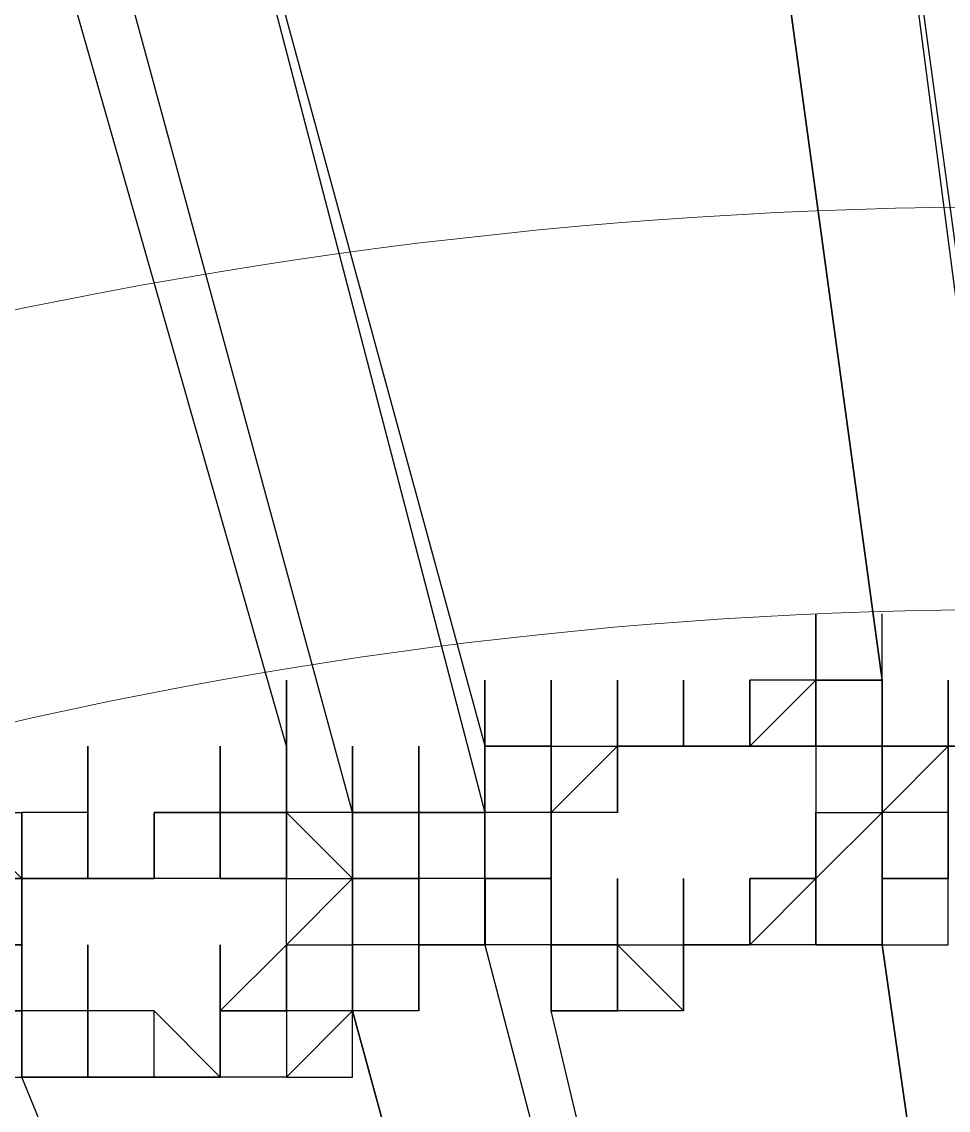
# Model space of a CAD drawing. Header units: inches. Extents: x 3324238 to 135265466, y -1036581 to 20094598.
# Drawn here: x 3353510.127 to 3353511.255, y -519249.617 to -519248.292 of the extents above; entities that cross this region are included whole.
import ezdxf

# ---------------------------------------------------------------- set-up
doc = ezdxf.new("R2010")
doc.units = ezdxf.units.IN
doc.header["$MEASUREMENT"] = 0
doc.layers.add('PDF_Geometry', color=7, linetype='Continuous')

msp = doc.modelspace()

# ---------------------------------------------------------------- linework, layer by layer
at = {"layer": 'PDF_Geometry', "color": 32, "lineweight": 13, "true_color": 0xdd6e00}
for points in [[(3353522.7765, -519332.0817), (3353522.7765, -519254.4915, 1.00015), (3353499.8943, -519254.4915)], [(3353517.2977, -519332.0817), (3353517.2977, -519254.4915, 1.002038), (3353505.3731, -519254.4915), (3353505.3731, -519332.0817)], [(3353516.8143, -519332.0817), (3353516.8143, -519254.4915, 1.000988), (3353505.8566, -519254.4915), (3353505.8566, -519332.0817)]]:
    msp.add_lwpolyline(points, format="xyb", dxfattribs=at)
at = {"layer": 'PDF_Geometry', "lineweight": 25}
for points in [[(3353510.9326, -519247.3206), (3353511.1743, -519249.0932), (3353511.1743, -519249.1738), (3353511.1743, -519249.0932), (3353511.1743, -519249.1738), (3353511.1743, -519249.2544), (3353511.1743, -519249.1738), (3353511.1743, -519249.0932), (3353510.9326, -519247.3206), (3353510.9326, -519247.2401), (3353510.9326, -519247.3206), (3353510.9326, -519247.2401)], [(3353511.3354, -519249.1738), (3353511.0937, -519247.3206), (3353511.3354, -519249.0932)], [(3353510.5297, -519249.3349), (3353510.5297, -519249.4155), (3353510.5297, -519249.3349), (3353510.4491, -519249.2544), (3353510.4491, -519249.1738), (3353510.4491, -519249.2544), (3353510.4491, -519249.3349), (3353510.5297, -519249.3349), (3353510.5297, -519249.2544), (3353510.5297, -519249.1738), (3353510.5297, -519249.2544), (3353510.0463, -519247.4818), (3353509.9657, -519247.4818), (3353509.9657, -519247.4012)], [(3353510.6909, -519249.1738), (3353510.2074, -519247.4012), (3353510.6908, -519249.2544), (3353510.6908, -519249.3349), (3353510.6908, -519249.4155), (3353510.6908, -519249.3349), (3353510.6103, -519249.3349), (3353510.6103, -519249.2544), (3353510.6103, -519249.1738), (3353510.6103, -519249.2544), (3353510.5297, -519249.2544), (3353510.5297, -519249.3349), (3353510.5297, -519249.2544), (3353510.5297, -519249.3349), (3353510.6103, -519249.3349), (3353510.6103, -519249.4155), (3353510.6103, -519249.3349), (3353510.6103, -519249.2544), (3353510.6103, -519249.1738), (3353510.6103, -519249.2544), (3353510.6908, -519249.2544), (3353510.6908, -519249.3349), (3353510.6908, -519249.4155), (3353510.6908, -519249.3349)], [(3353510.4491, -519249.0932), (3353510.4491, -519249.1738), (3353510.4491, -519249.2544), (3353510.4491, -519249.1738), (3353510.4491, -519249.2544), (3353510.4491, -519249.3349), (3353510.5297, -519249.3349), (3353510.5297, -519249.2544), (3353510.5297, -519249.3349), (3353510.5297, -519249.2544), (3353510.5297, -519249.3349), (3353510.4491, -519249.4155), (3353510.5297, -519249.4155), (3353510.5297, -519249.4961), (3353510.4491, -519249.4961), (3353510.4491, -519249.4155), (3353510.4491, -519249.3349), (3353510.4491, -519249.2544), (3353510.4491, -519249.1738), (3353509.9657, -519247.4818)], [(3353511.0131, -519249.0932), (3353511.0131, -519249.1738), (3353510.9326, -519249.1738), (3353511.0131, -519249.1738), (3353511.0937, -519249.0932), (3353511.0937, -519249.0126), (3353511.0937, -519249.0932), (3353511.0937, -519249.1738), (3353511.0937, -519249.0932), (3353511.1743, -519249.0932)], [(3353511.1743, -519249.0932), (3353511.1743, -519249.0126)], [(3353511.1743, -519249.0932), (3353511.1743, -519249.0126)], [(3353511.1743, -519249.0932), (3353511.1743, -519249.0126)], [(3353511.2548, -519249.2543), (3353511.2548, -519249.3349), (3353511.2548, -519249.2544), (3353511.2548, -519249.3349), (3353511.1743, -519249.3349), (3353511.1743, -519249.2544), (3353511.1743, -519249.1738), (3353511.1743, -519249.0932), (3353511.1743, -519249.1738), (3353511.1743, -519249.2544), (3353511.2548, -519249.1738), (3353511.3354, -519249.1738), (3353511.3354, -519249.0932), (3353511.3354, -519249.0126), (3353511.3354, -519249.0932), (3353511.416, -519249.1738), (3353511.416, -519249.0932), (3353511.416, -519249.0126), (3353511.416, -519249.0932), (3353511.4966, -519249.0932)], [(3353511.1743, -519249.0932), (3353511.1743, -519249.0126)], [(3353510.7714, -519249.4155), (3353510.7714, -519249.4961), (3353510.7714, -519249.4155), (3353510.852, -519249.4155), (3353510.852, -519249.3349), (3353510.852, -519249.4155), (3353510.9326, -519249.4961), (3353510.9326, -519249.4155), (3353510.9326, -519249.4961), (3353510.852, -519249.4961), (3353510.7714, -519249.4961), (3353510.852, -519249.4961), (3353510.852, -519249.4155), (3353510.7714, -519249.4155), (3353510.852, -519249.4155), (3353510.7714, -519249.4155), (3353510.7714, -519249.3349), (3353510.7714, -519249.2544), (3353510.7714, -519249.3349), (3353510.7714, -519249.4155), (3353510.7714, -519249.4961), (3353510.7714, -519249.4155), (3353510.6908, -519249.4155), (3353510.6908, -519249.3349), (3353510.6908, -519249.2544), (3353510.6908, -519249.1738), (3353510.6908, -519249.2544), (3353510.6103, -519249.2544), (3353510.6103, -519249.1738), (3353510.6103, -519249.2544), (3353510.6103, -519249.1738), (3353510.6103, -519249.2544), (3353510.6103, -519249.1738), (3353510.6103, -519249.2544), (3353510.6103, -519249.3349), (3353510.5297, -519249.3349), (3353510.5297, -519249.4155), (3353510.5297, -519249.4961), (3353510.5297, -519249.4155), (3353510.5297, -519249.3349), (3353510.5297, -519249.2544), (3353510.4491, -519249.2544), (3353510.3686, -519249.2544), (3353510.4491, -519249.2544), (3353510.4491, -519249.1738), (3353510.4491, -519249.0932)], [(3353510.7714, -519249.1738), (3353510.7714, -519249.0932)], [(3353510.7714, -519249.1738), (3353510.7714, -519249.0932)], [(3353510.852, -519249.1738), (3353510.852, -519249.0932)], [(3353510.852, -519249.1738), (3353510.852, -519249.0932)], [(3353510.852, -519249.1738), (3353510.852, -519249.0932)], [(3353511.2548, -519249.1738), (3353511.1743, -519249.1738), (3353511.1743, -519249.0932), (3353511.0937, -519249.0932), (3353511.0937, -519249.1738), (3353511.0131, -519249.1738)], [(3353511.0131, -519249.1738), (3353511.0131, -519249.0932)], [(3353511.0131, -519249.1738), (3353511.0131, -519249.0932)], [(3353511.0131, -519249.1738), (3353511.0131, -519249.0932)], [(3353511.0131, -519249.1738), (3353511.0131, -519249.0932)], [(3353511.0937, -519249.1738), (3353511.0937, -519249.0932)], [(3353511.0937, -519249.1738), (3353511.0937, -519249.0932)], [(3353511.0937, -519249.1738), (3353511.0937, -519249.0932)], [(3353511.1743, -519249.1738), (3353511.1743, -519249.0932)], [(3353511.1743, -519249.1738), (3353511.1743, -519249.2543), (3353511.1743, -519249.1738), (3353511.1743, -519249.0932)], [(3353511.2548, -519249.2544), (3353511.1743, -519249.2544), (3353511.1743, -519249.1738), (3353511.1743, -519249.2544), (3353511.1743, -519249.1738), (3353511.1743, -519249.2544), (3353511.1743, -519249.1738), (3353511.1743, -519249.2544), (3353511.1743, -519249.1738), (3353511.1743, -519249.2544), (3353511.1743, -519249.1738), (3353511.1743, -519249.2544), (3353511.1743, -519249.1738), (3353511.1743, -519249.2544), (3353511.1743, -519249.1738), (3353511.1743, -519249.2544), (3353511.1743, -519249.1738), (3353511.1743, -519249.2544), (3353511.1743, -519249.3349), (3353511.1743, -519249.2544), (3353511.1743, -519249.1738), (3353511.1743, -519249.2544), (3353511.1743, -519249.1738), (3353511.1743, -519249.2544), (3353511.1743, -519249.1738), (3353511.1743, -519249.0932), (3353511.1743, -519249.1738), (3353511.2548, -519249.1738)], [(3353511.1743, -519249.3349), (3353511.2548, -519249.3349), (3353511.2548, -519249.2544), (3353511.2548, -519249.3349), (3353511.2548, -519249.2544), (3353511.2548, -519249.1738), (3353511.2548, -519249.0932), (3353511.2548, -519249.1738), (3353511.3354, -519249.1738), (3353511.3354, -519249.2544), (3353511.3354, -519249.1738), (3353511.3354, -519249.2544), (3353511.3354, -519249.1738), (3353511.3354, -519249.0932), (3353511.3354, -519249.1738), (3353511.2548, -519249.1738)], [(3353511.1743, -519249.0932), (3353511.1743, -519249.1738), (3353511.1743, -519249.2543)], [(3353510.1269, -519249.4155), (3353510.1269, -519249.4961), (3353510.1269, -519249.5766), (3353510.1269, -519249.4961), (3353510.1269, -519249.4155), (3353510.1269, -519249.3349), (3353510.2074, -519249.3349), (3353510.2074, -519249.2544), (3353510.2074, -519249.1738), (3353510.2074, -519249.2544), (3353510.1269, -519249.2544), (3353510.1269, -519249.3349), (3353510.2074, -519249.3349), (3353510.2074, -519249.2544), (3353510.1269, -519249.2544), (3353510.1269, -519249.3349), (3353510.1269, -519249.2544), (3353510.1269, -519249.3349), (3353510.1269, -519249.2544), (3353510.1269, -519249.3349), (3353510.1269, -519249.4155), (3353510.1269, -519249.3349), (3353510.0463, -519249.3349)], [(3353510.3686, -519249.2544), (3353510.3686, -519249.1738)], [(3353510.3686, -519249.2544), (3353510.3686, -519249.1738)], [(3353510.3686, -519249.2544), (3353510.3686, -519249.1738)], [(3353510.3686, -519249.2544), (3353510.3686, -519249.1738)], [(3353510.3686, -519249.2544), (3353510.3686, -519249.1738)], [(3353510.3686, -519249.2544), (3353510.3686, -519249.1738)], [(3353510.4491, -519249.2543), (3353510.4491, -519249.1738)], [(3353510.4491, -519249.2544), (3353510.4491, -519249.1738)], [(3353510.4491, -519249.2544), (3353510.4491, -519249.1738)], [(3353510.4491, -519249.2543), (3353510.4491, -519249.1738)], [(3353510.6103, -519249.2543), (3353510.6103, -519249.3349), (3353510.6103, -519249.4155), (3353510.6103, -519249.3349), (3353510.6103, -519249.4155), (3353510.5297, -519249.4155), (3353510.5297, -519249.4961), (3353510.5297, -519249.4155), (3353510.5297, -519249.4961), (3353510.5297, -519249.4155), (3353510.5297, -519249.3349), (3353510.5297, -519249.2544), (3353510.5297, -519249.3349), (3353510.5297, -519249.4155), (3353510.5297, -519249.3349), (3353510.5297, -519249.2544), (3353510.5297, -519249.3349), (3353510.5297, -519249.2544), (3353510.5297, -519249.3349), (3353510.5297, -519249.2544), (3353510.6103, -519249.2544), (3353510.6103, -519249.1738), (3353510.6103, -519249.2544), (3353510.6103, -519249.3349), (3353510.6103, -519249.2544), (3353510.6103, -519249.1738), (3353510.6103, -519249.2544), (3353510.6103, -519249.3349), (3353510.6103, -519249.4155), (3353510.6103, -519249.3349)], [(3353510.5297, -519249.4155), (3353510.5297, -519249.4961), (3353510.5297, -519249.4155), (3353510.5297, -519249.3349), (3353510.5297, -519249.2544), (3353510.5297, -519249.1738), (3353510.5297, -519249.2544), (3353510.5297, -519249.1738), (3353510.5297, -519249.2544), (3353510.5297, -519249.1738), (3353510.5297, -519249.2544), (3353510.5297, -519249.3349), (3353510.5297, -519249.2544), (3353510.5297, -519249.3349), (3353510.5297, -519249.2544), (3353510.5297, -519249.3349), (3353510.5297, -519249.2543), (3353510.5297, -519249.3349), (3353510.5297, -519249.2544), (3353510.5297, -519249.3349), (3353510.5297, -519249.2544), (3353510.5297, -519249.3349), (3353510.5297, -519249.2544), (3353510.5297, -519249.3349), (3353510.6103, -519249.3349), (3353510.6103, -519249.4155), (3353510.6103, -519249.3349), (3353510.6103, -519249.4155), (3353510.6103, -519249.4961), (3353510.5297, -519249.4961), (3353511.0131, -519251.2686)], [(3353510.6103, -519249.2543), (3353510.6103, -519249.1738)], [(3353510.6103, -519249.2544), (3353510.6103, -519249.1738)], [(3353510.6103, -519249.2544), (3353510.6103, -519249.1738)], [(3353510.6103, -519249.2543), (3353510.6103, -519249.1738)], [(3353510.6908, -519249.3349), (3353510.6908, -519249.2544), (3353510.6908, -519249.1738)], [(3353510.6908, -519249.2543), (3353510.6908, -519249.1738)], [(3353510.7714, -519249.2544), (3353510.6908, -519249.2544), (3353510.6908, -519249.1738)], [(3353510.6908, -519249.2544), (3353510.6908, -519249.1738)], [(3353510.6908, -519249.2544), (3353510.6908, -519249.1738)], [(3353510.6908, -519249.2544), (3353510.6908, -519249.1738)], [(3353510.6908, -519249.2544), (3353510.6908, -519249.1738)], [(3353510.6908, -519249.2544), (3353510.6908, -519249.1738)], [(3353510.6908, -519249.2544), (3353510.6908, -519249.1738)], [(3353510.6908, -519249.2544), (3353510.6908, -519249.1738)], [(3353510.6908, -519249.4155), (3353510.6908, -519249.3349), (3353510.6908, -519249.2543), (3353510.6908, -519249.1738)], [(3353510.6909, -519249.3349), (3353510.6909, -519249.2544), (3353510.6909, -519249.1738)], [(3353510.7714, -519249.3349), (3353510.7714, -519249.2544), (3353510.7714, -519249.1738)], [(3353510.7714, -519249.2544), (3353510.7714, -519249.1738)], [(3353510.7714, -519249.2544), (3353510.7714, -519249.1738)], [(3353510.9326, -519249.1738), (3353510.852, -519249.1738), (3353510.9326, -519249.1738)], [(3353511.0131, -519249.1738), (3353510.9326, -519249.1738), (3353510.852, -519249.1738)], [(3353510.852, -519249.2544), (3353510.852, -519249.1738)], [(3353511.0937, -519249.1738), (3353511.0131, -519249.1738), (3353511.0937, -519249.1738)], [(3353511.0937, -519249.1738), (3353511.0131, -519249.1738)], [(3353511.0937, -519249.1738), (3353511.0937, -519249.2544), (3353511.1743, -519249.2544)], [(3353511.0937, -519249.1738), (3353511.1743, -519249.1738)], [(3353511.1743, -519249.2544), (3353511.1743, -519249.1738)], [(3353511.1743, -519249.1738), (3353511.1743, -519249.2544)], [(3353511.1743, -519249.2544), (3353511.1743, -519249.1738)], [(3353511.1743, -519249.2544), (3353511.1743, -519249.1738)], [(3353511.1743, -519249.2544), (3353511.1743, -519249.1738)], [(3353510.0463, -519249.2544), (3353510.0463, -519249.3349), (3353510.0463, -519249.2544), (3353510.0463, -519249.3349), (3353510.0463, -519249.2544), (3353510.0463, -519249.3349), (3353510.0463, -519249.4155), (3353510.0463, -519249.3349), (3353510.0463, -519249.2544), (3353510.1269, -519249.2544), (3353510.1269, -519249.3349), (3353510.1269, -519249.2544), (3353510.1269, -519249.3349), (3353510.1269, -519249.2544), (3353510.1269, -519249.3349), (3353510.1269, -519249.2544), (3353510.1269, -519249.3349), (3353510.1269, -519249.2543)], [(3353510.1269, -519249.3349), (3353510.1269, -519249.2544)], [(3353510.2074, -519249.3349), (3353510.2074, -519249.2543)], [(3353510.2074, -519249.3349), (3353510.2074, -519249.2544), (3353510.2074, -519249.3349)], [(3353510.3686, -519249.3349), (3353510.3686, -519249.2544)], [(3353510.3686, -519249.3349), (3353510.3686, -519249.2544)], [(3353510.3686, -519249.3349), (3353510.3686, -519249.2544)], [(3353510.3686, -519249.2544), (3353510.4491, -519249.2544)], [(3353510.3686, -519249.3349), (3353510.3686, -519249.2544)], [(3353510.3686, -519249.2544), (3353510.3686, -519249.3349)], [(3353510.4491, -519249.2544), (3353510.3686, -519249.2544)], [(3353510.3686, -519249.3349), (3353510.3686, -519249.2544)], [(3353510.4491, -519249.3349), (3353510.4491, -519249.2544)], [(3353511.0131, -519251.2686), (3353510.5297, -519249.4961), (3353510.5297, -519249.4155), (3353510.5297, -519249.4961), (3353510.5297, -519249.4155), (3353510.5297, -519249.3349), (3353510.5297, -519249.2543)], [(3353510.5297, -519249.3349), (3353510.5297, -519249.2543)], [(3353510.6103, -519249.4961), (3353510.5297, -519249.4961), (3353510.5297, -519249.4155), (3353510.5297, -519249.3349), (3353510.5297, -519249.2543)], [(3353510.6103, -519249.4155), (3353510.6103, -519249.3349), (3353510.6103, -519249.2543)], [(3353510.6103, -519249.3349), (3353510.6103, -519249.2544)], [(3353510.6103, -519249.2544), (3353510.6908, -519249.2544)], [(3353510.6103, -519249.2544), (3353510.6908, -519249.2544)], [(3353510.6103, -519249.4155), (3353510.6103, -519249.3349), (3353510.6103, -519249.2544)], [(3353510.6908, -519249.4155), (3353510.6908, -519249.3349), (3353510.6908, -519249.2543), (3353510.6908, -519249.3349), (3353510.7714, -519249.3349), (3353510.7714, -519249.4155), (3353510.852, -519249.4155), (3353510.852, -519249.3349), (3353510.852, -519249.4155), (3353510.852, -519249.3349), (3353510.852, -519249.4155), (3353510.852, -519249.3349), (3353510.852, -519249.4155), (3353510.9326, -519249.4155), (3353510.9326, -519249.3349), (3353510.9326, -519249.4155), (3353510.9326, -519249.3349)], [(3353510.6908, -519249.3349), (3353510.6908, -519249.2543)], [(3353511.1743, -519251.1881), (3353510.7714, -519249.4961), (3353510.7714, -519249.4155), (3353510.7714, -519249.3349), (3353510.6908, -519249.3349), (3353510.6908, -519249.2544), (3353510.6908, -519249.3349), (3353510.7714, -519249.3349), (3353510.6908, -519249.3349), (3353510.6908, -519249.4155), (3353511.1743, -519251.2686)], [(3353510.6908, -519249.3349), (3353510.6908, -519249.2544)], [(3353510.6908, -519249.3349), (3353510.6908, -519249.2544)], [(3353510.6908, -519249.3349), (3353510.6908, -519249.2544)], [(3353510.6908, -519249.2544), (3353510.6908, -519249.3349)], [(3353510.6908, -519249.3349), (3353510.6908, -519249.2544)], [(3353510.6908, -519249.3349), (3353510.6908, -519249.2544)], [(3353510.6908, -519249.3349), (3353510.6908, -519249.2544)], [(3353510.6908, -519249.4155), (3353510.6908, -519249.3349), (3353510.6908, -519249.2544), (3353510.6908, -519249.3349)], [(3353510.6908, -519249.3349), (3353510.6908, -519249.2544)], [(3353510.6908, -519249.3349), (3353510.6908, -519249.2544)], [(3353510.6908, -519249.3349), (3353510.6908, -519249.2544)], [(3353510.6908, -519249.3349), (3353510.6908, -519249.2544)], [(3353510.6909, -519249.3349), (3353510.6909, -519249.2543)], [(3353510.6909, -519249.3349), (3353510.6909, -519249.2543)], [(3353511.0937, -519249.2544), (3353511.0937, -519249.3349), (3353511.0937, -519249.2544), (3353511.1743, -519249.2544), (3353511.0937, -519249.3349), (3353511.0937, -519249.2544), (3353511.0937, -519249.3349), (3353511.0131, -519249.3349), (3353511.0131, -519249.4155), (3353510.9326, -519249.4155), (3353510.9326, -519249.3349), (3353510.9326, -519249.4155), (3353511.0131, -519249.4155), (3353511.0131, -519249.3349)], [(3353511.1743, -519249.3349), (3353511.1743, -519249.2543)], [(3353511.2548, -519249.4155), (3353511.2548, -519249.3349), (3353511.2548, -519249.2543)], [(3353511.2548, -519249.3349), (3353511.2548, -519249.2543)], [(3353510.0463, -519249.3349), (3353510.1269, -519249.3349), (3353510.0463, -519249.3349)], [(3353510.0463, -519249.4155), (3353510.1269, -519249.4155), (3353510.1269, -519249.3349), (3353510.1269, -519249.4155), (3353510.0463, -519249.4155)], [(3353510.1269, -519249.3349), (3353510.2074, -519249.3349)], [(3353510.2074, -519249.3349), (3353510.1269, -519249.3349)], [(3353510.3686, -519249.3349), (3353510.288, -519249.3349)], [(3353510.4491, -519249.3349), (3353510.3686, -519249.3349)], [(3353510.3686, -519249.3349), (3353510.4491, -519249.3349)], [(3353510.5297, -519249.4155), (3353510.5297, -519249.3349)], [(3353510.6908, -519249.4155), (3353510.6908, -519249.3349), (3353510.6908, -519249.4155), (3353510.6103, -519249.4155), (3353510.6103, -519249.3349), (3353510.6103, -519249.4155), (3353510.6103, -519249.4961), (3353510.6103, -519249.4155), (3353510.6103, -519249.3349), (3353510.5297, -519249.3349), (3353510.5297, -519249.4155), (3353510.5297, -519249.3349), (3353510.6103, -519249.3349), (3353510.6103, -519249.4155)], [(3353510.5297, -519249.4155), (3353510.5297, -519249.3349)], [(3353510.5297, -519249.4961), (3353510.5297, -519249.4155), (3353510.5297, -519249.3349)], [(3353510.6908, -519249.3349), (3353510.6103, -519249.3349)], [(3353510.6103, -519249.4155), (3353510.6103, -519249.3349)], [(3353510.6103, -519249.4155), (3353510.6103, -519249.3349)], [(3353510.6908, -519249.3349), (3353510.6908, -519249.4155)], [(3353510.6908, -519249.4155), (3353510.6908, -519249.3349)], [(3353510.6908, -519249.4155), (3353510.6908, -519249.3349)], [(3353510.6908, -519249.4155), (3353510.6908, -519249.3349)], [(3353510.7714, -519249.4155), (3353510.7714, -519249.3349)], [(3353510.7714, -519249.4155), (3353510.7714, -519249.3349)], [(3353510.852, -519249.4155), (3353510.852, -519249.3349)], [(3353510.852, -519249.4155), (3353510.852, -519249.3349)], [(3353510.852, -519249.4155), (3353510.852, -519249.3349)], [(3353510.9326, -519249.4155), (3353510.9326, -519249.3349)], [(3353511.0937, -519249.4155), (3353511.0131, -519249.4155), (3353511.0131, -519249.3349), (3353511.0937, -519249.3349), (3353511.0131, -519249.4155), (3353511.0131, -519249.3349)], [(3353511.0937, -519249.4155), (3353511.0937, -519249.3349)], [(3353511.1743, -519249.4155), (3353511.1743, -519249.3349), (3353511.1743, -519249.4155), (3353511.1743, -519249.3349), (3353511.1743, -519249.4155), (3353511.1743, -519249.3349), (3353511.1743, -519249.4155), (3353511.1743, -519249.3349), (3353511.1743, -519249.4155), (3353511.1743, -519249.3349), (3353511.1743, -519249.4155), (3353511.2548, -519249.4155)], [(3353510.0463, -519249.5766), (3353510.1269, -519249.5766), (3353510.1269, -519249.4961), (3353510.1269, -519249.5766), (3353510.1269, -519249.4961), (3353510.1269, -519249.4155), (3353510.0463, -519249.4155)], [(3353510.0463, -519249.5766), (3353510.1269, -519249.5766), (3353510.2074, -519249.5766), (3353510.2074, -519249.4961), (3353510.2074, -519249.5766), (3353510.2074, -519249.4961), (3353510.2074, -519249.4155), (3353510.2074, -519249.4961), (3353510.2074, -519249.5766), (3353510.1269, -519249.5766), (3353510.2074, -519249.5766), (3353510.288, -519249.5766), (3353510.2074, -519249.5766), (3353510.1269, -519249.5766), (3353510.2074, -519249.5766), (3353510.288, -519249.5766), (3353510.288, -519249.4961), (3353510.2074, -519249.4961), (3353510.2074, -519249.5766), (3353510.2074, -519249.4961), (3353510.1269, -519249.4961), (3353510.1269, -519249.5766), (3353510.1269, -519249.4961), (3353510.1269, -519249.4155)], [(3353510.1269, -519249.4961), (3353510.1269, -519249.4155)], [(3353510.2074, -519249.5766), (3353510.2074, -519249.4961), (3353510.2074, -519249.4155)], [(3353510.2074, -519249.4961), (3353510.2074, -519249.4155)], [(3353510.2074, -519249.5766), (3353510.2074, -519249.4961), (3353510.2074, -519249.4155)], [(3353510.4491, -519249.4155), (3353510.4491, -519249.4961), (3353510.3686, -519249.4961), (3353510.3686, -519249.5766), (3353510.288, -519249.5766), (3353510.288, -519249.4961), (3353510.3686, -519249.5766), (3353510.288, -519249.5766), (3353510.3686, -519249.5766), (3353510.3686, -519249.4961), (3353510.3686, -519249.4155), (3353510.3686, -519249.4961), (3353510.3686, -519249.4155), (3353510.3686, -519249.4961), (3353510.4491, -519249.4155), (3353510.4491, -519249.4961), (3353510.4491, -519249.5766)], [(3353510.3686, -519249.4961), (3353510.3686, -519249.4155)], [(3353510.6103, -519249.4961), (3353510.6103, -519249.4155)], [(3353510.6103, -519249.4155), (3353510.6908, -519249.4155), (3353510.6103, -519249.4155)], [(3353510.6103, -519249.4155), (3353510.6909, -519249.4155)], [(3353510.7714, -519249.4961), (3353510.7714, -519249.4155)], [(3353510.7714, -519249.4155), (3353510.7714, -519249.4961)], [(3353510.7714, -519249.4961), (3353510.7714, -519249.4155)], [(3353511.0131, -519249.4155), (3353510.9326, -519249.4155)], [(3353510.9326, -519249.4155), (3353511.0131, -519249.4155)], [(3353510.9326, -519249.4155), (3353511.0131, -519249.4155)], [(3353511.0937, -519249.4155), (3353511.1743, -519249.4155), (3353511.0937, -519249.4155)], [(3353510.0463, -519249.4961), (3353510.1269, -519249.4961), (3353510.0463, -519249.4961)], [(3353510.2074, -519249.5766), (3353510.2074, -519249.4961), (3353510.1269, -519249.4961), (3353510.1269, -519249.5766), (3353510.1269, -519249.4961)], [(3353510.2074, -519249.4961), (3353510.2074, -519249.5766), (3353510.2074, -519249.4961)], [(3353510.2074, -519249.4961), (3353510.2074, -519249.5766), (3353510.2074, -519249.4961)], [(3353510.288, -519249.5766), (3353510.288, -519249.4961)], [(3353510.288, -519249.5766), (3353510.288, -519249.4961)], [(3353510.3686, -519249.5766), (3353510.3686, -519249.4961)], [(3353510.3686, -519249.4961), (3353510.4491, -519249.4961), (3353510.4491, -519249.5766), (3353510.3686, -519249.5766)], [(3353511.0131, -519251.5909), (3353511.0131, -519251.5103), (3353510.9326, -519251.5103), (3353510.9326, -519251.4298), (3353510.852, -519251.5103), (3353510.852, -519251.5909), (3353510.852, -519251.5103), (3353510.852, -519251.5909), (3353510.852, -519251.5103), (3353510.852, -519251.4298), (3353510.852, -519251.3492), (3353510.9326, -519251.3492), (3353510.852, -519251.3492), (3353510.852, -519251.2686), (3353510.852, -519251.3492), (3353510.852, -519251.4298), (3353510.852, -519251.3492), (3353510.1269, -519249.5766)], [(3353510.288, -519249.5766), (3353510.3686, -519249.5766)]]:
    msp.add_lwpolyline(points, dxfattribs=at)
for points in [[(3353510.6908, -519249.0932), (3353510.6908, -519249.1738), (3353510.6908, -519249.2544), (3353510.6908, -519249.1738), (3353510.6908, -519249.2544), (3353510.6908, -519249.1738)], [(3353510.7714, -519249.1738), (3353510.7714, -519249.2544), (3353510.7714, -519249.1738), (3353510.7714, -519249.0932)], [(3353510.852, -519249.0932), (3353510.852, -519249.1738), (3353510.852, -519249.0932), (3353510.852, -519249.1738), (3353510.852, -519249.0932), (3353510.852, -519249.1738), (3353510.852, -519249.2544), (3353510.852, -519249.1738), (3353510.852, -519249.2544), (3353510.7714, -519249.2544), (3353510.852, -519249.1738), (3353510.852, -519249.2544), (3353510.7714, -519249.2544), (3353510.7714, -519249.1738), (3353510.852, -519249.1738)], [(3353510.9326, -519249.0932), (3353510.9326, -519249.1738)], [(3353511.0131, -519249.0932), (3353511.0131, -519249.1738), (3353511.0937, -519249.1738), (3353511.0937, -519249.0932), (3353511.1743, -519249.0932), (3353511.1743, -519249.1738), (3353511.0937, -519249.1738), (3353511.0937, -519249.0932), (3353511.0131, -519249.0932), (3353511.0131, -519249.1738)], [(3353511.0131, -519249.0932), (3353511.0131, -519249.1738)], [(3353510.4491, -519249.2544), (3353510.3686, -519249.2544), (3353510.288, -519249.2544), (3353510.3686, -519249.2544), (3353510.4491, -519249.2544), (3353510.4491, -519249.1738)], [(3353510.3686, -519249.1738), (3353510.3686, -519249.2544), (3353510.3686, -519249.3349), (3353510.3686, -519249.2544)], [(3353510.7714, -519249.1738), (3353510.6908, -519249.1738)], [(3353511.2548, -519249.2544), (3353511.2548, -519249.3349), (3353511.2548, -519249.2544), (3353511.2548, -519249.1738)], [(3353510.0463, -519249.2544), (3353510.0463, -519249.3349), (3353510.1269, -519249.3349)], [(3353510.2074, -519249.3349), (3353510.2074, -519249.2544), (3353510.2074, -519249.3349), (3353510.288, -519249.3349), (3353510.288, -519249.2544), (3353510.288, -519249.3349)], [(3353510.3686, -519249.2544), (3353510.3686, -519249.3349)], [(3353510.6908, -519249.2543), (3353510.6908, -519249.3349)], [(3353510.6103, -519249.3349), (3353510.6103, -519249.4155)], [(3353510.6908, -519249.3349), (3353510.6908, -519249.4155)], [(3353510.6908, -519249.3349), (3353510.6908, -519249.4155)], [(3353510.6909, -519249.3349), (3353510.6909, -519249.4155)], [(3353510.852, -519249.3349), (3353510.852, -519249.4155)], [(3353510.9326, -519249.3349), (3353510.9326, -519249.4155)], [(3353511.0937, -519249.3349), (3353511.0937, -519249.4155)], [(3353511.1743, -519249.3349), (3353511.1743, -519249.4155)], [(3353510.2074, -519249.4961), (3353510.2074, -519249.5766), (3353510.1269, -519249.5766), (3353510.1269, -519249.4961), (3353510.1269, -519249.5766), (3353510.2074, -519249.5766), (3353510.2074, -519249.4961), (3353510.2074, -519249.4155), (3353510.2074, -519249.4961), (3353510.2074, -519249.4155), (3353510.2074, -519249.4961), (3353510.2074, -519249.5766)], [(3353510.4491, -519249.4155), (3353510.4491, -519249.4961)], [(3353510.5297, -519249.4155), (3353510.5297, -519249.4961)], [(3353510.6103, -519249.4155), (3353510.6103, -519249.4961)], [(3353510.852, -519249.4961), (3353510.852, -519249.4155)], [(3353511.1743, -519249.4155), (3353511.416, -519251.1075)], [(3353510.2074, -519249.4961), (3353510.2074, -519249.5766)], [(3353510.5297, -519249.5766), (3353510.5297, -519249.4961), (3353510.4491, -519249.5766)]]:
    msp.add_lwpolyline(points, close=True, dxfattribs=at)
at = {"layer": 'PDF_Geometry', "color": 32, "lineweight": 13, "true_color": 0xdd6e00}
for centre, radius, start, end in [((3353511.3354, -519254.4835), 11.9246, 359.96181, 180.03819), ((3353511.3354, -519254.4915), 7.4126, 0, 180), ((3353511.3354, -519254.4915), 6.9291, 0, 180)]:
    msp.add_arc(centre, radius, start, end, dxfattribs=at)

doc.saveas('drawing.dxf')
